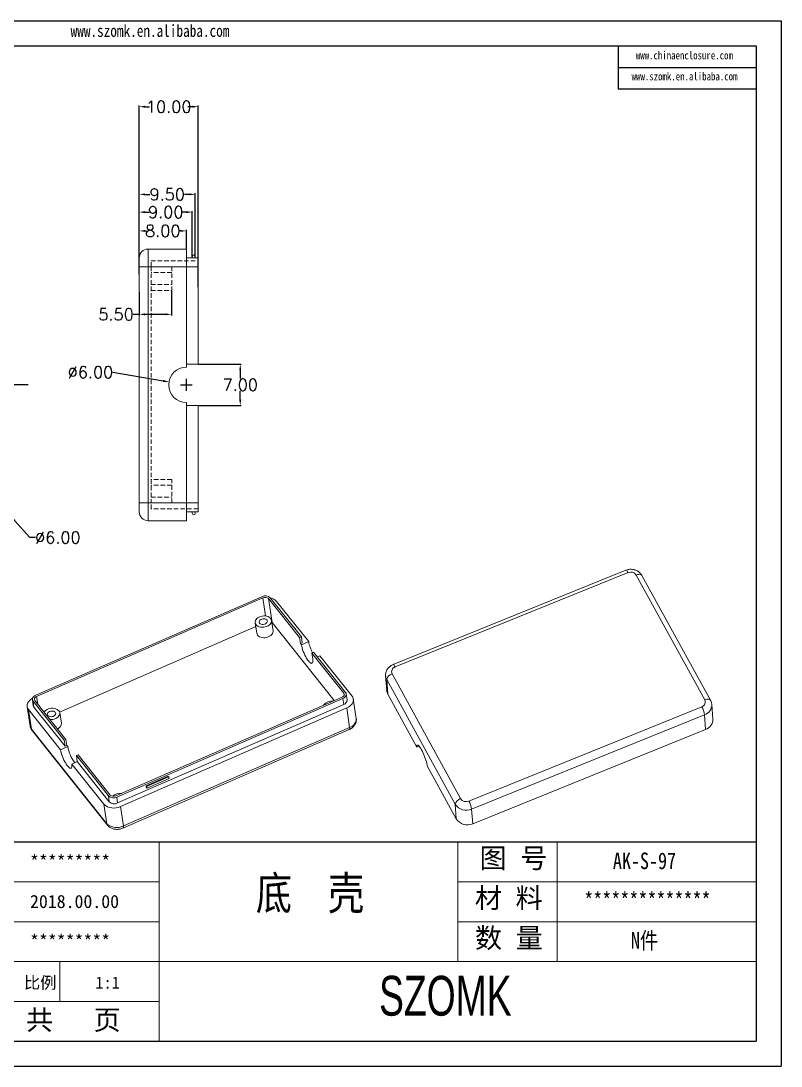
# Model space of a CAD drawing. Header units: inches. Extents: x 1456 to 1996, y 1126 to 1303.
# Drawn here: x 1867.3 to 1996.1, y 1125.7 to 1302.6 of the extents above; entities that cross this region are included whole.
import ezdxf

# ---------------------------------------------------------------- set-up
doc = ezdxf.new("R2010")
doc.units = ezdxf.units.IN
doc.header["$LTSCALE"] = 15
doc.linetypes.add('HIDDEN', pattern=[0.075, 0.05, -0.025])
doc.linetypes.add('PHANTOM', pattern=[12.7, 6.35, -1.27, 1.27, -1.27, 1.27, -1.27])
doc.layers.add('文字', color=81, linetype='Continuous')
doc.layers.add('粗实线', color=7, linetype='Continuous', lineweight=30)
doc.layers.add('细实线', color=3, linetype='Continuous', lineweight=9)
doc.styles.get("Standard").update_dxf_attribs({"font": 'txt', "bigfont": 'gbcbig.shx'})
doc.styles.add('宋体', font='', dxfattribs={"width": 0.8, "height": 3.5})
doc.styles.add('长仿宋', font='', dxfattribs={"width": 0.7, "height": 4})
doc.styles.get('宋体').set_extended_font_data('SimSun')
doc.styles.get('长仿宋').set_extended_font_data('SimSun')
doc.dimstyles.new('2.5', dxfattribs={"dimtxt": 2, "dimasz": 1, "dimexe": 0.18, "dimexo": 0.0625, "dimgap": 0.09, "dimtad": 0, "dimtih": 1, "dimtoh": 1, "dimzin": 0, "dimdsep": 46, "dimtxsty": 'Standard', "dimcen": 1, "dimadec": 0, "dimazin": 2, "dimtfac": 1, "dimtofl": 0, "dimtmove": 0, "dimatfit": 3, "dimfxl": 0, "dimtolj": 1, "dimtzin": 0, "dimarcsym": 0})

# ---------------------------------------------------------------- blocks, each defined once
blk = doc.blocks.new('*D201')
at = {"color": 0, "lineweight": -2, "transparency": 16777216}
for p, q in [((1882.86, 1243.14), (1891.41, 1241.68)), ((1894.35, 1241.01), (1896.35, 1241.01)), ((1895.35, 1240.01), (1895.35, 1242.01))]:
    blk.add_line(p, q, dxfattribs=at)
at = {"color": 0, "transparency": 16777216}
blk.add_solid([(1891.44, 1241.85), (1891.38, 1241.52), (1892.39, 1241.52)], dxfattribs=at)
at = {"layer": 'Defpoints', "color": 0, "transparency": 16777216}
for p in [(1892.39, 1241.52), (1898.31, 1240.51)]:
    blk.add_point(p, dxfattribs=at)
at = {"color": 0, "transparency": 16777216, "insert": (1879.1, 1243.14), "char_height": 2, "attachment_point": 5}
blk.add_mtext('\\A1;∅6.00', dxfattribs=at)
blk = doc.blocks.new('*D202')
at = {"color": 0, "lineweight": -2, "transparency": 16777216}
for p, q in [((1897.41, 1244.51), (1904.65, 1244.51)), ((1904.47, 1243.51), (1904.47, 1242.1)), ((1904.47, 1238.51), (1904.47, 1239.92)), ((1897.41, 1237.51), (1904.65, 1237.51))]:
    blk.add_line(p, q, dxfattribs=at)
at = {"color": 0, "transparency": 16777216}
for points in [[(1904.3, 1243.51), (1904.64, 1243.51), (1904.47, 1244.51)], [(1904.3, 1238.51), (1904.64, 1238.51), (1904.47, 1237.51)]]:
    blk.add_solid(points, dxfattribs=at)
at = {"layer": 'Defpoints', "color": 0, "transparency": 16777216}
for p in [(1897.35, 1244.51), (1904.47, 1244.51), (1897.35, 1237.51)]:
    blk.add_point(p, dxfattribs=at)
at = {"color": 0, "transparency": 16777216, "insert": (1904.47, 1241.01), "char_height": 2, "attachment_point": 5}
blk.add_mtext('\\A1;7.00', dxfattribs=at)
blk = doc.blocks.new('*D203')
at = {"color": 0, "lineweight": -2, "transparency": 16777216}
for p, q in [((1887.35, 1259.74), (1887.35, 1267.25)), ((1895.35, 1264.07), (1895.35, 1267.25)), ((1888.35, 1267.07), (1888.59, 1267.07)), ((1894.35, 1267.07), (1894.11, 1267.07))]:
    blk.add_line(p, q, dxfattribs=at)
at = {"color": 0, "transparency": 16777216}
for points in [[(1888.35, 1267.24), (1888.35, 1266.91), (1887.35, 1267.07)], [(1894.35, 1267.24), (1894.35, 1266.91), (1895.35, 1267.07)]]:
    blk.add_solid(points, dxfattribs=at)
at = {"layer": 'Defpoints', "color": 0, "transparency": 16777216}
for p in [(1895.35, 1267.07), (1895.35, 1264.01), (1887.35, 1259.67)]:
    blk.add_point(p, dxfattribs=at)
at = {"color": 0, "transparency": 16777216, "insert": (1891.35, 1267.07), "char_height": 2, "attachment_point": 5}
blk.add_mtext('\\A1;8.00', dxfattribs=at)
blk = doc.blocks.new('*D204')
at = {"color": 0, "lineweight": -2, "transparency": 16777216}
for p, q in [((1887.35, 1259.8), (1887.35, 1270.44)), ((1888.35, 1270.26), (1889.09, 1270.26)), ((1895.35, 1270.26), (1894.61, 1270.26)), ((1896.35, 1262.7), (1896.35, 1270.44))]:
    blk.add_line(p, q, dxfattribs=at)
at = {"color": 0, "transparency": 16777216}
for points in [[(1888.35, 1270.43), (1888.35, 1270.09), (1887.35, 1270.26)], [(1895.35, 1270.43), (1895.35, 1270.09), (1896.35, 1270.26)]]:
    blk.add_solid(points, dxfattribs=at)
at = {"layer": 'Defpoints', "color": 0, "transparency": 16777216}
for p in [(1896.35, 1270.26), (1896.35, 1262.64), (1887.35, 1259.74)]:
    blk.add_point(p, dxfattribs=at)
at = {"color": 0, "transparency": 16777216, "insert": (1891.85, 1270.26), "char_height": 2, "attachment_point": 5}
blk.add_mtext('\\A1;9.00', dxfattribs=at)
blk = doc.blocks.new('*D205')
at = {"color": 0, "lineweight": -2, "transparency": 16777216}
for p, q in [((1887.35, 1260.32), (1887.35, 1273.44)), ((1888.35, 1273.26), (1889.18, 1273.26)), ((1895.85, 1273.26), (1895.02, 1273.26)), ((1896.85, 1262.7), (1896.85, 1273.44))]:
    blk.add_line(p, q, dxfattribs=at)
at = {"color": 0, "transparency": 16777216}
for points in [[(1888.35, 1273.43), (1888.35, 1273.1), (1887.35, 1273.26)], [(1895.85, 1273.43), (1895.85, 1273.1), (1896.85, 1273.26)]]:
    blk.add_solid(points, dxfattribs=at)
at = {"layer": 'Defpoints', "color": 0, "transparency": 16777216}
for p in [(1887.35, 1273.26), (1896.85, 1262.64), (1887.35, 1260.25)]:
    blk.add_point(p, dxfattribs=at)
at = {"color": 0, "transparency": 16777216, "insert": (1892.1, 1273.26), "char_height": 2, "attachment_point": 5}
blk.add_mtext('\\A1;9.50', dxfattribs=at)
blk = doc.blocks.new('*D206')
at = {"color": 0, "lineweight": -2, "transparency": 16777216}
for p, q in [((1887.35, 1269.63), (1887.35, 1288.29)), ((1888.35, 1288.11), (1889.09, 1288.11)), ((1896.35, 1288.11), (1895.61, 1288.11)), ((1897.35, 1257.56), (1897.35, 1288.29))]:
    blk.add_line(p, q, dxfattribs=at)
at = {"color": 0, "transparency": 16777216}
for points in [[(1888.35, 1288.28), (1888.35, 1287.94), (1887.35, 1288.11)], [(1896.35, 1288.28), (1896.35, 1287.94), (1897.35, 1288.11)]]:
    blk.add_solid(points, dxfattribs=at)
at = {"layer": 'Defpoints', "color": 0, "transparency": 16777216}
for p in [(1897.35, 1288.11), (1887.35, 1269.57), (1897.35, 1257.5)]:
    blk.add_point(p, dxfattribs=at)
at = {"color": 0, "transparency": 16777216, "insert": (1892.35, 1288.11), "char_height": 2, "attachment_point": 5}
blk.add_mtext('\\A1;10.00', dxfattribs=at)
blk = doc.blocks.new('*D207')
at = {"color": 0, "lineweight": -2, "transparency": 16777216}
for p, q in [((1887.35, 1256.73), (1887.35, 1252.77)), ((1892.85, 1256.95), (1892.85, 1252.77)), ((1887.35, 1252.95), (1886.35, 1252.95)), ((1891.85, 1252.95), (1888.35, 1252.95))]:
    blk.add_line(p, q, dxfattribs=at)
at = {"color": 0, "transparency": 16777216}
for points in [[(1888.35, 1253.11), (1888.35, 1252.78), (1887.35, 1252.95)], [(1891.85, 1253.11), (1891.85, 1252.78), (1892.85, 1252.95)]]:
    blk.add_solid(points, dxfattribs=at)
at = {"layer": 'Defpoints', "color": 0, "transparency": 16777216}
for p in [(1887.35, 1256.79), (1892.85, 1257.01), (1887.35, 1252.95)]:
    blk.add_point(p, dxfattribs=at)
at = {"color": 0, "transparency": 16777216, "insert": (1883.43, 1252.95), "char_height": 2, "attachment_point": 5}
blk.add_mtext('\\A1;5.50', dxfattribs=at)
blk = doc.blocks.new('*D208')
at = {"color": 0, "lineweight": -2, "transparency": 16777216}
for p, q in [((1863.56, 1220.01), (1863.56, 1222.01)), ((1862.56, 1221.01), (1864.56, 1221.01)), ((1868.81, 1215.15), (1866.23, 1218.03)), ((1869.81, 1215.15), (1868.81, 1215.15))]:
    blk.add_line(p, q, dxfattribs=at)
at = {"color": 0, "transparency": 16777216}
blk.add_solid([(1866.36, 1218.14), (1866.11, 1217.92), (1865.56, 1218.78)], dxfattribs=at)
at = {"layer": 'Defpoints', "color": 0, "transparency": 16777216}
for p in [(1861.56, 1223.25), (1865.56, 1218.78)]:
    blk.add_point(p, dxfattribs=at)
at = {"color": 0, "transparency": 16777216, "insert": (1873.57, 1215.15), "char_height": 2, "attachment_point": 5}
blk.add_mtext('\\A1;∅6.00', dxfattribs=at)

msp = doc.modelspace()

# ---------------------------------------------------------------- linework, layer by layer
for p, q in [((1745.783, 1302.637), (1996.084, 1302.637)), ((1996.084, 1302.637), (1996.084, 1125.657)), ((1752.26, 1298.423), (1991.87, 1298.423)), ((1968.46, 1298.423), (1968.46, 1291.108)), ((1991.87, 1298.423), (1991.87, 1129.87)), ((1968.46, 1294.765), (1991.87, 1294.765)), ((1968.46, 1291.108), (1991.87, 1291.108)), ((1991.87, 1163.581), (1840.173, 1163.581)), ((1752.26, 1129.87), (1991.87, 1129.87)), ((1745.783, 1125.657), (1996.084, 1125.657))]:
    msp.add_line(p, q)
at = {"color": 7, "linetype": 'Continuous', "lineweight": 15}
for p, q in [((1888.851, 1264.011), (1888.851, 1261.011)), ((1888.851, 1264.011), (1895.351, 1264.011)), ((1895.351, 1264.011), (1895.351, 1261.011)), ((1887.351, 1261.011), (1887.351, 1262.511)), ((1897.351, 1262.511), (1895.351, 1262.511)), ((1896.351, 1262.761), (1896.351, 1262.511)), ((1896.851, 1262.761), (1896.851, 1262.511)), ((1897.351, 1262.511), (1897.351, 1261.011)), ((1887.351, 1221.011), (1887.351, 1261.011)), ((1888.851, 1261.011), (1887.351, 1261.011)), ((1888.851, 1261.011), (1888.851, 1221.011)), ((1895.351, 1261.011), (1888.851, 1261.011)), ((1895.351, 1261.011), (1895.351, 1244.011)), ((1897.351, 1261.011), (1895.351, 1261.011)), ((1897.351, 1261.011), (1897.351, 1244.511)), ((1897.351, 1244.511), (1895.351, 1244.511)), ((1895.351, 1238.011), (1895.351, 1221.011)), ((1897.351, 1237.511), (1895.351, 1237.511)), ((1897.351, 1221.011), (1897.351, 1237.511)), ((1888.851, 1221.011), (1887.351, 1221.011)), ((1887.351, 1219.511), (1887.351, 1221.011)), ((1888.851, 1221.011), (1888.851, 1218.011)), ((1888.851, 1221.011), (1895.351, 1221.011)), ((1895.351, 1221.011), (1895.351, 1218.011)), ((1897.351, 1221.011), (1895.351, 1221.011)), ((1897.351, 1219.511), (1895.351, 1219.511)), ((1896.351, 1219.261), (1896.351, 1219.511)), ((1896.851, 1219.261), (1896.851, 1219.511)), ((1897.351, 1219.511), (1897.351, 1221.011)), ((1895.351, 1218.011), (1888.851, 1218.011)), ((1969.807, 1209.616), (1930.353, 1193.646)), ((1970.16, 1209.214), (1930.706, 1193.243)), ((1983.162, 1187.684), (1971.55, 1208.808)), ((1984.124, 1187.619), (1972.512, 1208.743)), ((1908.15, 1205.143), (1869.814, 1188.44)), ((1869.974, 1188.24), (1908.309, 1204.943)), ((1909.247, 1204.812), (1914.512, 1198.206)), ((1909.859, 1200.756), (1909.247, 1204.812)), ((1914.821, 1198.34), (1909.556, 1204.947)), ((1916.061, 1197.53), (1910.636, 1204.337)), ((1907.084, 1200.087), (1873.87, 1185.614)), ((1906.99, 1200.713), (1907.258, 1198.938)), ((1910.027, 1199.356), (1909.759, 1201.131)), ((1909.807, 1200.81), (1909.859, 1200.756)), ((1920.385, 1187.548), (1909.859, 1200.756)), ((1914.512, 1198.206), (1914.821, 1198.34)), ((1914.665, 1197.191), (1914.512, 1198.206)), ((1914.821, 1198.34), (1914.974, 1197.326)), ((1914.665, 1197.191), (1914.974, 1197.326)), ((1914.825, 1196.991), (1914.665, 1197.191)), ((1914.825, 1196.991), (1916.061, 1197.53)), ((1916.586, 1195.603), (1916.895, 1195.738)), ((1922.011, 1188.796), (1916.586, 1195.603)), ((1916.586, 1195.603), (1916.739, 1194.589)), ((1916.895, 1195.738), (1922.32, 1188.931)), ((1917.976, 1195.128), (1917.535, 1194.935)), ((1923.401, 1188.321), (1917.976, 1195.128)), ((1929.088, 1191.727), (1929.27, 1189.254)), ((1940.886, 1169.984), (1929.274, 1191.108)), ((1929.274, 1191.108), (1929.455, 1188.635)), ((1930.187, 1192.065), (1941.799, 1170.941)), ((1869.255, 1187.683), (1869.408, 1186.669)), ((1874.94, 1180.963), (1869.675, 1187.57)), ((1883.377, 1171.423), (1921.712, 1188.126)), ((1921.872, 1187.926), (1883.536, 1171.222)), ((1921.872, 1187.926), (1922.025, 1186.912)), ((1922.584, 1187.669), (1922.431, 1188.683)), ((1924.12, 1184.53), (1923.623, 1187.826)), ((1934.39, 1179.657), (1929.455, 1188.635)), ((1868.37, 1186.512), (1868.867, 1183.216)), ((1868.591, 1186.017), (1869.089, 1182.721)), ((1868.591, 1186.017), (1874.016, 1179.21)), ((1869.366, 1187.435), (1869.519, 1186.421)), ((1869.366, 1187.435), (1874.631, 1180.828)), ((1869.519, 1186.421), (1874.784, 1179.814)), ((1922.025, 1186.912), (1883.689, 1170.208)), ((1884.168, 1169.608), (1922.503, 1186.311)), ((1923.001, 1183.015), (1922.503, 1186.311)), ((1943.188, 1170.535), (1982.643, 1186.505)), ((1984.525, 1184.407), (1984.343, 1186.88)), ((1874.164, 1183.73), (1873.897, 1185.505)), ((1983.12, 1185.143), (1943.666, 1169.172)), ((1983.301, 1182.669), (1983.12, 1185.143)), ((1869.089, 1182.721), (1881.853, 1166.705)), ((1869.195, 1182.471), (1881.96, 1166.455)), ((1884.606, 1165.95), (1922.942, 1182.653)), ((1884.666, 1166.312), (1923.001, 1183.015)), ((1983.301, 1182.669), (1943.847, 1166.699)), ((1874.94, 1180.963), (1874.631, 1180.828)), ((1874.631, 1180.828), (1874.784, 1179.814)), ((1875.093, 1179.949), (1874.94, 1180.963)), ((1875.253, 1179.749), (1874.016, 1179.21)), ((1875.093, 1179.949), (1874.784, 1179.814)), ((1875.253, 1179.749), (1875.093, 1179.949)), ((1934.39, 1179.657), (1934.785, 1179.817)), ((1875.931, 1176.808), (1876.858, 1177.212)), ((1876.705, 1178.226), (1877.014, 1178.36)), ((1882.13, 1171.419), (1876.705, 1178.226)), ((1876.705, 1178.226), (1876.858, 1177.212)), ((1882.283, 1170.405), (1876.858, 1177.212)), ((1877.014, 1178.36), (1882.439, 1171.554)), ((1875.931, 1176.808), (1881.356, 1170.001)), ((1941.067, 1167.511), (1936.132, 1176.488)), ((1888.521, 1173.124), (1892.231, 1174.741)), ((1888.601, 1173.024), (1892.311, 1174.64)), ((1888.69, 1172.737), (1892.4, 1174.353)), ((1892.311, 1174.64), (1892.231, 1174.741)), ((1888.559, 1172.871), (1888.521, 1173.124)), ((1888.601, 1173.024), (1888.521, 1173.124)), ((1888.639, 1172.77), (1888.559, 1172.871)), ((1881.853, 1166.705), (1881.356, 1170.001)), ((1882.13, 1171.419), (1882.283, 1170.405)), ((1883.536, 1171.222), (1883.689, 1170.208)), ((1941.067, 1167.511), (1940.886, 1169.984)), ((1884.168, 1169.608), (1884.666, 1166.312)), ((1943.666, 1169.172), (1943.847, 1166.699))]:
    msp.add_line(p, q, dxfattribs=at)
at = {"color": 7, "linetype": 'HIDDEN', "lineweight": 0}
for p, q in [((1888.851, 1261.011), (1888.851, 1264.011)), ((1889.351, 1261.011), (1889.351, 1262.011)), ((1889.351, 1262.011), (1897.351, 1262.011)), ((1887.351, 1261.011), (1888.851, 1261.011)), ((1888.851, 1261.011), (1895.351, 1261.011)), ((1888.851, 1221.011), (1888.851, 1261.011)), ((1897.351, 1261.011), (1889.351, 1261.011)), ((1889.351, 1261.011), (1889.351, 1221.011)), ((1892.851, 1261.011), (1889.351, 1261.011)), ((1892.851, 1261.011), (1892.851, 1257.011)), ((1897.351, 1261.011), (1895.351, 1261.011)), ((1892.851, 1260.011), (1889.351, 1260.011)), ((1889.351, 1258.011), (1892.851, 1258.011)), ((1889.351, 1257.011), (1892.851, 1257.011)), ((1892.851, 1225.011), (1889.351, 1225.011)), ((1892.851, 1221.011), (1892.851, 1225.011)), ((1892.851, 1224.011), (1889.351, 1224.011)), ((1889.351, 1222.011), (1892.851, 1222.011)), ((1887.351, 1221.011), (1888.851, 1221.011)), ((1888.851, 1218.011), (1888.851, 1221.011)), ((1895.351, 1221.011), (1888.851, 1221.011)), ((1889.351, 1220.011), (1889.351, 1221.011)), ((1889.351, 1221.011), (1897.351, 1221.011)), ((1889.351, 1221.011), (1892.851, 1221.011)), ((1897.351, 1220.011), (1889.351, 1220.011)), ((1897.351, 1221.011), (1895.351, 1221.011))]:
    msp.add_line(p, q, dxfattribs=at)
at = {"color": 1, "linetype": 'PHANTOM', "lineweight": 30}
msp.add_line((1868.565, 1241.011), (1796.565, 1241.011), dxfattribs=at)
at = {"color": 8, "linetype": 'Continuous', "lineweight": 15}
for p, q in [((1908.309, 1204.943), (1908.773, 1201.872)), ((1870.169, 1186.95), (1869.974, 1188.24)), ((1922.011, 1188.796), (1922.063, 1188.452))]:
    msp.add_line(p, q, dxfattribs=at)
at = {"color": 8, "linetype": 'Continuous', "lineweight": 15, "flags": 128}
for points in [[(1970.16, 1209.214), (1970.075, 1209.357), (1969.996, 1209.473), (1969.925, 1209.557), (1969.864, 1209.607), (1969.816, 1209.619), (1969.807, 1209.616)], [(1971.55, 1208.808), (1971.737, 1208.872), (1971.918, 1208.912), (1972.087, 1208.926), (1972.237, 1208.914), (1972.362, 1208.875), (1972.457, 1208.812), (1972.512, 1208.743)], [(1930.706, 1193.243), (1930.621, 1193.387), (1930.542, 1193.503), (1930.471, 1193.587), (1930.41, 1193.636), (1930.362, 1193.648), (1930.353, 1193.646)], [(1983.162, 1187.684), (1983.349, 1187.748), (1983.53, 1187.788), (1983.699, 1187.802), (1983.849, 1187.79), (1983.974, 1187.752), (1984.069, 1187.689), (1984.124, 1187.619)], [(1869.089, 1182.721), (1869.129, 1182.581), (1869.195, 1182.471)], [(1922.942, 1182.653), (1922.942, 1182.654), (1922.984, 1182.694), (1923.008, 1182.77), (1923.014, 1182.879), (1923.001, 1183.015)], [(1881.853, 1166.705), (1881.894, 1166.564), (1881.96, 1166.454)], [(1884.606, 1165.95), (1884.607, 1165.95), (1884.649, 1165.991), (1884.673, 1166.067), (1884.679, 1166.175), (1884.666, 1166.312)]]:
    msp.add_lwpolyline(points, dxfattribs=at)
at = {"color": 7, "linetype": 'Continuous', "lineweight": 15, "flags": 128}
for points in [[(1907.138, 1200.383), (1907.039, 1200.544), (1906.989, 1200.719), (1906.989, 1200.901), (1907.039, 1201.084), (1907.137, 1201.261), (1907.28, 1201.426), (1907.463, 1201.573), (1907.678, 1201.696), (1907.919, 1201.791), (1908.176, 1201.855), (1908.44, 1201.885), (1908.702, 1201.88), (1908.952, 1201.84), (1909.181, 1201.767), (1909.381, 1201.664), (1909.545, 1201.534), (1909.666, 1201.382), (1909.741, 1201.213), (1909.766, 1201.034), (1909.741, 1200.85), (1909.666, 1200.669), (1909.545, 1200.497), (1909.382, 1200.341), (1909.182, 1200.206), (1908.953, 1200.096), (1908.703, 1200.016), (1908.441, 1199.969), (1908.177, 1199.957), (1907.92, 1199.979), (1907.679, 1200.035), (1907.463, 1200.124), (1907.281, 1200.241), (1907.138, 1200.383)], [(1907.756, 1200.652), (1907.693, 1200.77), (1907.68, 1200.899), (1907.719, 1201.03), (1907.807, 1201.153), (1907.936, 1201.259), (1908.098, 1201.339), (1908.281, 1201.389), (1908.47, 1201.404), (1908.653, 1201.383), (1908.814, 1201.328), (1908.943, 1201.243), (1909.03, 1201.134), (1909.069, 1201.009), (1909.055, 1200.878), (1908.992, 1200.75), (1908.882, 1200.634), (1908.735, 1200.54), (1908.561, 1200.475), (1908.373, 1200.442), (1908.186, 1200.445), (1908.012, 1200.483), (1907.865, 1200.554), (1907.756, 1200.652)], [(1907.406, 1198.608), (1907.307, 1198.769), (1907.258, 1198.938)], [(1910.027, 1199.356), (1910.034, 1199.259), (1910.009, 1199.075), (1909.934, 1198.895), (1909.813, 1198.723), (1909.65, 1198.566), (1909.45, 1198.431), (1909.221, 1198.321), (1908.971, 1198.242), (1908.709, 1198.195), (1908.445, 1198.182), (1908.188, 1198.204), (1907.947, 1198.261), (1907.731, 1198.349), (1907.549, 1198.466), (1907.406, 1198.608)], [(1914.825, 1196.991), (1914.872, 1196.739), (1914.942, 1196.462), (1915.033, 1196.17), (1915.142, 1195.868), (1915.267, 1195.564), (1915.405, 1195.265), (1915.552, 1194.98), (1915.705, 1194.715), (1915.859, 1194.476), (1916.012, 1194.269), (1916.159, 1194.1), (1916.296, 1193.972), (1916.421, 1193.889), (1916.53, 1193.853), (1916.621, 1193.865), (1916.691, 1193.924), (1916.739, 1194.029), (1916.763, 1194.178), (1916.764, 1194.366), (1916.739, 1194.589)], [(1869.277, 1187.923), (1869.21, 1187.885), (1868.962, 1187.718), (1868.751, 1187.529), (1868.581, 1187.322), (1868.458, 1187.103), (1868.383, 1186.877), (1868.359, 1186.65), (1868.386, 1186.428), (1868.464, 1186.215), (1868.591, 1186.017)], [(1869.814, 1188.44), (1869.643, 1188.35), (1869.496, 1188.24), (1869.38, 1188.114), (1869.299, 1187.978), (1869.256, 1187.837), (1869.253, 1187.696), (1869.29, 1187.56), (1869.366, 1187.435)], [(1869.675, 1187.57), (1869.624, 1187.653), (1869.6, 1187.744), (1869.602, 1187.838), (1869.63, 1187.932), (1869.684, 1188.023), (1869.762, 1188.106), (1869.859, 1188.179), (1869.974, 1188.24)], [(1921.712, 1188.126), (1921.827, 1188.186), (1921.924, 1188.26), (1922.002, 1188.343), (1922.056, 1188.434), (1922.084, 1188.528), (1922.086, 1188.622), (1922.062, 1188.713), (1922.011, 1188.796)], [(1922.32, 1188.931), (1922.396, 1188.806), (1922.433, 1188.67), (1922.43, 1188.529), (1922.387, 1188.388), (1922.306, 1188.252), (1922.19, 1188.126), (1922.043, 1188.016), (1921.872, 1187.926)], [(1922.503, 1186.311), (1922.782, 1186.452), (1923.03, 1186.62), (1923.241, 1186.809), (1923.411, 1187.016), (1923.535, 1187.235), (1923.609, 1187.46), (1923.633, 1187.687), (1923.606, 1187.91), (1923.528, 1188.123), (1923.401, 1188.321)], [(1869.408, 1186.669), (1869.443, 1186.546), (1869.519, 1186.421)], [(1873.131, 1185.565), (1873.022, 1185.663), (1872.875, 1185.734), (1872.701, 1185.772), (1872.513, 1185.775), (1872.326, 1185.742), (1872.152, 1185.677), (1872.005, 1185.583), (1871.895, 1185.467), (1871.831, 1185.339), (1871.818, 1185.208), (1871.856, 1185.083), (1871.943, 1184.974), (1872.072, 1184.889), (1872.234, 1184.834), (1872.416, 1184.813), (1872.606, 1184.828), (1872.788, 1184.878), (1872.951, 1184.958), (1873.08, 1185.064), (1873.168, 1185.187), (1873.206, 1185.318), (1873.194, 1185.447), (1873.131, 1185.565)], [(1872.255, 1184.333), (1872.447, 1184.333), (1872.711, 1184.363), (1872.968, 1184.426), (1873.209, 1184.521), (1873.424, 1184.644), (1873.607, 1184.791), (1873.75, 1184.956), (1873.848, 1185.133), (1873.898, 1185.316), (1873.898, 1185.498), (1873.847, 1185.673), (1873.749, 1185.834)], [(1875.931, 1176.808), (1875.955, 1176.584), (1875.955, 1176.396), (1875.931, 1176.248), (1875.883, 1176.143), (1875.813, 1176.084), (1875.722, 1176.072), (1875.613, 1176.108), (1875.488, 1176.191), (1875.35, 1176.318), (1875.203, 1176.488), (1875.051, 1176.694), (1874.896, 1176.933), (1874.743, 1177.199), (1874.597, 1177.484), (1874.459, 1177.783), (1874.334, 1178.087), (1874.225, 1178.389), (1874.134, 1178.681), (1874.064, 1178.957), (1874.016, 1179.21)], [(1934.39, 1179.657), (1934.388, 1179.816), (1934.407, 1179.932), (1934.447, 1180.002), (1934.507, 1180.025), (1934.586, 1180), (1934.681, 1179.927), (1934.791, 1179.809), (1934.912, 1179.648), (1935.042, 1179.448), (1935.177, 1179.214), (1935.315, 1178.952), (1935.451, 1178.669), (1935.582, 1178.37), (1935.705, 1178.065), (1935.818, 1177.76), (1935.916, 1177.462), (1935.999, 1177.179), (1936.063, 1176.919), (1936.108, 1176.686), (1936.132, 1176.488)], [(1892.311, 1174.64), (1892.343, 1174.593), (1892.373, 1174.533), (1892.396, 1174.47), (1892.41, 1174.414), (1892.411, 1174.373), (1892.4, 1174.353), (1892.4, 1174.353)], [(1888.639, 1172.77), (1888.668, 1172.742), (1888.69, 1172.737), (1888.701, 1172.756), (1888.7, 1172.797), (1888.686, 1172.853), (1888.663, 1172.916), (1888.633, 1172.976), (1888.601, 1173.024)]]:
    msp.add_lwpolyline(points, dxfattribs=at)
at = {"color": 7, "linetype": 'Continuous', "lineweight": 15}
for centre, radius, start, end in [((1888.851, 1262.511), 1.5, 90, 180), ((1896.601, 1262.761), 0.25, 0, 180), ((1895.351, 1241.011), 3, 90, 270), ((1888.851, 1219.511), 1.5, 180, 270), ((1896.601, 1219.261), 0.25, 180, 0), ((1970.616, 1208.194), 1.117, 33.31945, 114.133), ((1908.712, 1204.036), 1.242, 47.17073, 116.91924), ((1908.684, 1204.205), 0.828, 47.17073, 116.91924), ((1909.266, 1203.108), 1.84, 41.89023, 80.33105), ((1922.404, 1198.695), 6.449, 190.40417, 208.08439), ((1930.951, 1192.432), 0.848, 106.8061, 205.65142), ((1930.529, 1190.824), 1.287, 105.43643, 167.28315), ((1921.797, 1187.665), 0.787, 286.80177, 0.27855), ((1930.773, 1189.366), 1.508, 184.28184, 209.03774), ((1982.397, 1187.317), 0.848, 286.8061, 25.65142), ((1872.608, 1184.573), 1.701, 47.86423, 143.05556), ((1919.964, 1185.774), 1.706, 82.24932, 144.83849), ((1979.073, 1184.49), 4.099, 9.15464, 29.44574), ((1982.729, 1184.371), 1.796, 288.56581, 1.13895), ((1873.18, 1183.691), 0.985, 289.36085, 2.27654), ((1881.669, 1180.926), 6.523, 190.39695, 216.69086), ((1884.142, 1169.979), 1.869, 84.16229, 132.98019), ((1883.042, 1171.81), 2.473, 227.01445, 297.07552), ((1882.974, 1172.329), 1.242, 227.17073, 296.91924), ((1883.127, 1171.315), 1.242, 227.17073, 296.91924), ((1883.002, 1172.161), 0.828, 227.17073, 296.91924), ((1942.141, 1169.701), 1.287, 105.43643, 167.28315), ((1942.751, 1171.206), 2.23, 213.23084, 294.22161), ((1942.732, 1171.554), 1.117, 213.31945, 294.133), ((1939.619, 1168.52), 4.099, 9.15464, 29.44574), ((1883.54, 1168.514), 2.473, 227.01445, 297.07552), ((1942.932, 1168.733), 2.23, 213.23084, 294.22161)]:
    msp.add_arc(centre, radius, start, end, dxfattribs=at)
at = {"color": 8, "linetype": 'Continuous', "lineweight": 15}
for centre, radius, start, end in [((1930.592, 1191.84), 1.508, 184.5001, 209.03647), ((1982.549, 1186.844), 1.795, 288.55683, 1.34179), ((1922.568, 1184.506), 1.552, 286.19546, 0.88487), ((1869.888, 1183.376), 1.033, 188.90735, 219.33181)]:
    msp.add_arc(centre, radius, start, end, dxfattribs=at)
at = {"color": 7, "linetype": 'Continuous', "lineweight": 15}
for points, knots in [([(1972.512, 1208.743), (1972.474, 1208.806), (1972.388, 1208.95), (1972.218, 1209.151), (1972.006, 1209.341), (1971.765, 1209.502), (1971.501, 1209.629), (1971.218, 1209.721), (1970.92, 1209.774), (1970.615, 1209.788), (1970.309, 1209.761), (1970.037, 1209.702), (1969.874, 1209.641), (1969.807, 1209.616)], [0, 0, 0, 0, 0.0729504, 0.1650903, 0.2577106, 0.3512531, 0.4458139, 0.5413777, 0.6378483, 0.7350968, 0.8330009, 0.9314497, 1, 1, 1, 1]), ([(1930.353, 1193.646), (1930.29, 1193.618), (1930.132, 1193.549), (1929.899, 1193.404), (1929.664, 1193.21), (1929.463, 1192.984), (1929.301, 1192.734), (1929.181, 1192.465), (1929.107, 1192.186), (1929.077, 1191.935), (1929.089, 1191.781), (1929.094, 1191.721)], [0, 0, 0, 0, 0.08296653, 0.20569297, 0.3285509, 0.45074565, 0.57182482, 0.69145493, 0.80949295, 0.92600403, 1, 1, 1, 1]), ([(1984.338, 1186.887), (1984.337, 1186.92), (1984.332, 1187.047), (1984.279, 1187.261), (1984.202, 1187.471), (1984.141, 1187.586), (1984.124, 1187.619)], [0, 0, 0, 0, 0.1307945, 0.4934331, 0.8542662, 1, 1, 1, 1]), ([(1922.942, 1182.653), (1922.999, 1182.68), (1923.152, 1182.751), (1923.381, 1182.896), (1923.607, 1183.086), (1923.793, 1183.296), (1923.937, 1183.516), (1924.044, 1183.748), (1924.116, 1183.998), (1924.141, 1184.259), (1924.14, 1184.443), (1924.119, 1184.532), (1924.119, 1184.534)], [0, 0, 0, 0, 0.0775988, 0.2045825, 0.33306, 0.4460128, 0.5562219, 0.663932, 0.7697127, 0.8849871, 0.9972353, 1, 1, 1, 1]), ([(1868.868, 1183.213), (1868.885, 1183.13), (1868.918, 1182.963), (1869.019, 1182.73), (1869.119, 1182.568), (1869.183, 1182.487), (1869.195, 1182.471)], [0, 0, 0, 0, 0.308419, 0.6200213, 0.9272322, 1, 1, 1, 1]), ([(1881.96, 1166.455), (1882.008, 1166.399), (1882.112, 1166.277), (1882.306, 1166.119), (1882.535, 1165.979), (1882.789, 1165.868), (1883.065, 1165.789), (1883.357, 1165.744), (1883.66, 1165.734), (1883.966, 1165.761), (1884.263, 1165.823), (1884.475, 1165.894), (1884.585, 1165.941), (1884.606, 1165.95)], [0, 0, 0, 0, 0.0788845, 0.1718644, 0.2665685, 0.363864, 0.463683, 0.5654915, 0.6685761, 0.7723824, 0.8769485, 0.9760905, 1, 1, 1, 1])]:
    msp.add_open_spline(points, degree=3, knots=knots, dxfattribs=at)
at = {"layer": '细实线', "color": 7}
for p, q in [((1890.738, 1163.581), (1890.738, 1129.87)), ((1941.304, 1163.581), (1941.304, 1143.355)), ((1958.16, 1163.581), (1958.16, 1143.497)), ((1890.738, 1156.839), (1840.173, 1156.839)), ((1991.87, 1156.839), (1941.304, 1156.839)), ((1890.738, 1150.097), (1840.173, 1150.097)), ((1991.87, 1150.097), (1941.304, 1150.097)), ((1991.87, 1143.355), (1840.173, 1143.355)), ((1873.883, 1143.355), (1873.883, 1136.613)), ((1890.738, 1136.613), (1840.173, 1136.613))]:
    msp.add_line(p, q, dxfattribs=at)

# ---------------------------------------------------------------- texts
at = {"char_height": 2.21726, "width": 1260.17917, "attachment_point": 1}
for s, insert in [('{\\fSimHei|b0|i0|c134|p49;*********}', (1868.855, 1161.383)), ('{\\fSimHei|b0|i0|c134|p49;2018.00.00}', (1868.855, 1154.64)), ('{\\fSimHei|b0|i0|c134|p49;*********}', (1868.855, 1147.898))]:
    msp.add_mtext(s, dxfattribs=dict(at, insert=insert))
at = {"layer": '文字', "color": 0, "attachment_point": 1, "style": '宋体'}
for s, insert, char_height, width in [('www.szomk.en.alibaba.com', (1875.728, 1301.992), 2.06009, 36.19381), ('www.chinaenclosure.com', (1971.476, 1297.497), 1.37339, 24.1292), ('www.szomk.en.alibaba.com', (1970.758, 1293.94), 1.37339, 24.1292), ('{\\H1.111x;AK-S-97}', (1967.593, 1161.82), 2.52829, 29.2299), ('底  壳', (1907.105, 1157.761), 5.6184, 71.82957), ('{\\H1.111x;**************}', (1962.73, 1155.078), 2.52829, 29.2299), ('{\\H1.111x;N件}', (1970.651, 1148.336), 2.52829, 29.2299)]:
    msp.add_mtext(s, dxfattribs=dict(at, insert=insert, char_height=char_height, width=width))
at = {"layer": '粗实线', "insert": (1927.984, 1140.941), "char_height": 6.74211, "width": 75.60613, "attachment_point": 1, "style": '长仿宋'}
msp.add_mtext('{\\fSTXinwei|b0|i0|c134|p2;SZOMK}', dxfattribs=at)
at = {"layer": '细实线', "color": 7, "attachment_point": 1}
for s, insert, char_height, width in [('{\\fSimSun|b0|i0|c134|p54;图 号}', (1945.011, 1162.558), 3.37106, 16.85528), ('{\\fSimSun|b0|i0|c134|p54;材 料   }', (1944.212, 1155.815), 3.37106, 16.85528), ('{\\fSimSun|b0|i0|c134|p54;数 量}', (1944.228, 1149.04), 3.37106, 15.23086), ('{\\fSimSun|b0|i0|c134|p54;比例}', (1867.815, 1140.801), 2.02263, 8.87873), ('{\\fSimSun|b0|i0|c134|p54;1:1}', (1879.93, 1140.801), 2.02263, 8.87873), ('{\\fSimSun|b0|i0|c134|p54; 共   页}', (1865.868, 1135.167), 3.37106, 25.28292)]:
    msp.add_mtext(s, dxfattribs=dict(at, insert=insert, char_height=char_height, width=width))

# ---------------------------------------------------------------- dimensions: what is measured, and where the dimension line sits
for base, p1, p2, picture, middle in [((1897.351, 1288.111), (1887.351, 1269.568), (1897.351, 1257.498), '*D206', (1892.351, 1288.111)), ((1887.351, 1273.263), (1896.851, 1262.636), (1887.351, 1260.255), '*D205', (1892.101, 1273.263)), ((1896.351, 1270.259), (1887.351, 1259.736), (1896.351, 1262.636), '*D204', (1891.851, 1270.259)), ((1895.351, 1267.075), (1887.351, 1259.673), (1895.351, 1264.011), '*D203', (1891.351, 1267.075)), ((1887.351, 1252.948), (1892.851, 1257.011), (1887.351, 1256.789), '*D207', (1883.428, 1252.948))]:
    dim = msp.add_linear_dim(base=base, p1=p1, p2=p2, dimstyle='2.5')
    dim.commit()
    dim.dimension.update_dxf_attribs({"geometry": picture, "text_midpoint": middle})
for p1, p2, picture, middle in [((1898.308, 1240.508), (1892.394, 1241.515), '*D201', (1882.858, 1243.139)), ((1861.565, 1223.248), (1865.564, 1218.775), '*D208', (1873.566, 1215.147))]:
    dim = msp.add_diameter_dim_2p(p1=p1, p2=p2, dimstyle='2.5')
    dim.commit()
    dim.dimension.update_dxf_attribs({"geometry": picture, "text_midpoint": middle, "dimtype": 163})
dim = msp.add_linear_dim(base=(1904.471, 1244.511), p1=(1897.351, 1237.511), p2=(1897.351, 1244.511), angle=90, dimstyle='2.5')
dim.commit()
dim.dimension.update_dxf_attribs({"geometry": '*D202', "text_midpoint": (1904.471, 1241.011)})

doc.saveas('drawing.dxf')
